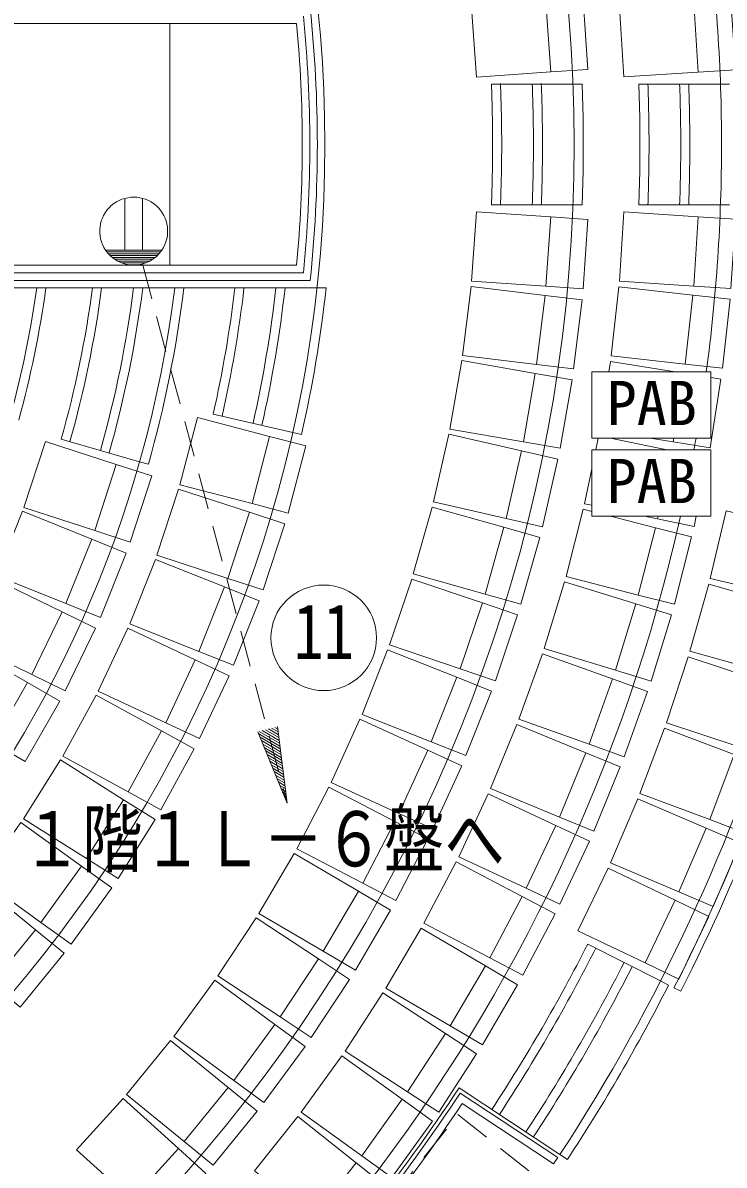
# Model space of a CAD drawing. Units: millimetres, scale not verified. Extents: x -28517 to 27483, y -20527 to 18885.
# Drawn here: x 4823 to 9469, y -7753 to -183 of the extents above; entities that cross this region are included whole.
import ezdxf
from ezdxf.enums import TextEntityAlignment as Align

# ---------------------------------------------------------------- set-up
doc = ezdxf.new("R2010")
doc.units = ezdxf.units.MM
doc.header["$LTSCALE"] = 200
doc.linetypes.add('DASHED1', pattern=[1.8, 1.2, -0.6])
for name, color, linetype, lineweight in [('0-0', 7, 'Continuous', 9), ('0-2', 7, 'Continuous', 9), ('0-3', 7, 'Continuous', 9), ('0-6', 7, 'Continuous', 9), ('0-E', 7, 'Continuous', 9), ('8-8', 7, 'Continuous', 9), ('9-3_舞台音響', 3, 'Continuous', 9)]:
    doc.layers.add(name, color=color, linetype=linetype, lineweight=lineweight)
doc.styles.add('ＭＳ ゴシック', font='')
doc.styles.get('ＭＳ ゴシック').set_extended_font_data('MS Gothic')

msp = doc.modelspace()

# ---------------------------------------------------------------- linework, layer by layer
at = {"layer": '0-0'}
for p, q in [((9448, -2543.2), (9376, -2998.1)), ((9380.5, -2532.5), (9448, -2543.2)), ((9132, -2959.4), (9135.9, -2935.1)), ((9376, -2998.1), (9132, -2959.4)), ((9028, -3469.8), (9031.6, -3452.1)), ((9269.8, -3519.8), (9028, -3469.8)), ((9283.8, -3452.1), (9269.8, -3519.8))]:
    msp.add_line(p, q, dxfattribs=at)
for points in [[(8534.6, -31.5), (8288.2, -48.8), (8320.4, -508.2), (8566.7, -491)], [(9514.6, -34.7), (9268.1, -50.5), (9297.4, -510.1), (9543.8, -494.4)], [(8534.6, -1945.9), (8288.2, -1928.6), (8320.4, -1469.2), (8566.7, -1486.5)], [(9514.6, -1942.7), (9268.1, -1927), (9297.4, -1467.4), (9543.8, -1483.1)], [(8471.9, -2475.7), (8226.8, -2445.9), (8282.4, -1988.7), (8527.6, -2018.5)], [(9457.6, -2472), (9212.1, -2444.8), (9262.9, -1987.1), (9508.3, -2014.3)], [(8382.3, -3001.6), (8139, -2959.3), (8218, -2505.5), (8461.3, -2547.9)], [(6579.9, -3431.2), (6341, -3368.6), (6457.7, -2923.1), (6696.6, -2985.7)], [(8265.8, -3522.3), (8025, -3467.5), (8127.1, -3018.4), (8367.9, -3073.2)], [(5534.6, -3623.6), (5299.7, -3547.3), (5441.9, -3109.3), (5676.8, -3185.5)], [(6414.8, -3941.2), (6180.2, -3864.1), (6323.9, -3426.6), (6558.5, -3503.6)], [(8122.8, -4036.3), (7885.1, -3969.2), (8010.1, -3526), (8247.8, -3593)], [(9139.4, -4035.9), (8900.2, -3974.7), (9014.4, -3528.5), (9253.6, -3589.8)], [(5336.2, -4123.6), (5107.1, -4031.4), (5279.1, -3604.2), (5508.2, -3696.4)], [(6218.9, -4440.1), (5989.4, -4348.9), (6159.6, -3920.9), (6389.1, -4012.2)], [(5104, -4608.8), (4881.8, -4501.1), (5082.6, -4086.7), (5304.9, -4194.4)], [(7953.7, -4542.3), (7719.7, -4463.1), (7867.2, -4026.9), (8101.2, -4106)], [(8985.1, -4545.4), (8748.9, -4473.1), (8883.9, -4032.7), (9120, -4105.1)], [(5992.8, -4926.1), (5769.3, -4821), (5965.4, -4404.3), (6188.8, -4509.4)], [(7758.8, -5038.9), (7529.2, -4947.9), (7698.9, -4519.8), (7928.5, -4610.8)], [(8807.1, -5047.2), (8574.6, -4963.9), (8729.9, -4530.3), (8962.4, -4613.6)], [(4838.9, -5077), (4624.6, -4954.2), (4853.5, -4554.6), (5067.8, -4677.3)], [(5737.4, -5397.4), (5520.8, -5278.8), (5741.9, -4874.9), (5958.6, -4993.5)], [(7538.8, -5525), (7314.2, -5422.3), (7505.6, -5003.4), (7730.2, -5106.1)], [(8605.8, -5540.1), (8377.5, -5446), (8552.9, -5020.2), (8781.2, -5114.2)], [(9604.6, -5550.4), (9373.6, -5463.2), (9536.1, -5032.3), (9767.2, -5119.5)], [(5453.7, -5852.2), (5244.7, -5720.6), (5490.2, -5330.9), (5699.1, -5462.5)], [(7294.2, -5999.1), (7075.2, -5885.1), (7287.7, -5476.6), (7506.8, -5590.6)], [(8381.7, -6023), (8158, -5918.3), (8353.2, -5501.2), (8576.9, -5605.8)], [(9397.2, -6039.7), (9170.1, -5942.6), (9351.1, -5519.1), (9578.2, -5616.2)], [(5142.7, -6288.8), (4942.2, -6144.7), (5211, -5770.7), (5411.5, -5914.9)], [(7025.7, -6460.1), (6812.7, -6335), (7045.9, -5937.9), (7258.9, -6063)], [(8135.4, -6494.9), (7916.8, -6379.9), (8131.2, -5972.4), (8349.8, -6087.3)], [(9168.8, -6519.6), (8946.1, -6412.8), (9145.2, -5997.5), (9367.9, -6104.3)], [(4805.6, -6705.6), (4614.3, -6549.5), (4905.4, -6192.6), (5096.8, -6348.8)], [(6733.9, -6906.7), (6527.6, -6770.9), (6780.8, -6386.3), (6987.1, -6522.1)], [(7867.2, -6954.8), (7654.2, -6829.8), (7887.5, -6432.6), (8100.4, -6557.7)], [(6419.6, -7337.8), (6220.5, -7191.7), (6493.1, -6820.5), (6692.2, -6966.7)], [(7577.8, -7401.7), (7371, -7266.8), (7622.5, -6881), (7829.4, -7015.9)], [(6083.6, -7752.3), (5892.3, -7596.1), (6183.6, -7239.4), (6374.9, -7395.5)], [(7267.9, -7834.6), (7067.6, -7690.2), (7336.8, -7316.6), (7537.2, -7461)], [(5726.8, -8149), (5543.8, -7983.2), (5853, -7641.8), (6036, -7807.6)], [(6938.1, -8252.5), (6744.7, -8098.9), (7031.2, -7738.3), (7224.5, -7891.9)]]:
    msp.add_lwpolyline(points, close=True, dxfattribs=at)
at = {"layer": '0-2'}
for p, q in [((6636, -187.8), (2526.5, -187.8)), ((5796.8, -187.8), (5796.8, -1789.7)), ((5796.8, -1789.7), (5796.8, -187.8)), ((7927.1, -588.2), (8468.2, -588.2)), ((8904, -588.2), (9445, -588.2)), ((7927.1, -1389.2), (8468.2, -1389.2)), ((8904, -1389.2), (9445, -1389.2)), ((6636, -1789.7), (2526.5, -1789.7)), ((2526.5, -1939.8), (6771.6, -1939.8)), ((6084.3, -2775.6), (6611.2, -2896.5)), ((5076.7, -2941.7), (5596.3, -3090.9)), ((8565.4, -6288.2), (9047.7, -6532.4)), ((7712.8, -7240.5), (8381, -7682.1))]:
    msp.add_line(p, q, dxfattribs=at)
for radius, start, end in [(10312.3, 0.00009, 73.57735), (8660.3, 0, 74.28932), (12214.5, 0, 33.22914), (11288.4, 0, 7.64126), (8510.1, 0, 5.40053), (9771.6, 0.00009, 2.34903), (10042, 0.00009, 2.28581), (10747.8, 0, 2.13542), (11018.1, 0, 2.08308), (8660.3, 285.71066, 0), (10312.3, 286.42264, 359.99989), (8510.1, 354.59946, 0), (9771.6, 357.65096, 359.99989), (10042, 357.71417, 359.99989), (12214.5, 326.77084, 0), (10747.8, 357.86456, 0), (11018.1, 357.9169, 0), (11288.4, 352.33126, 0), (7709.2, 353.66202, 353.6622), (6818.1, 285.71065, 351.98103), (7724.2, 285.71065, 352.92682), (7183.5, 344.22423, 352.39145), (7453.9, 344.21553, 352.66891), (8119.6, 347.28683, 353.27295), (8390, 347.28, 353.49065), (11288.4, 349.67433, 350.07125), (11288.4, 297.10733, 347.39544), (11673.9, 326.78172, 333.00183), (11944.2, 326.77615, 333.00517), (11413.6, 316.21176, 326.78732)]:
    msp.add_arc((-1836.3, -988.7), radius, start, end, dxfattribs=at)
at = {"layer": '0-3'}
for p, q in [((8618.2, -3012.1), (8634.1, -2935.1)), ((8716.5, -2935.1), (9088.9, -3012.1)), ((9132, -2959.4), (8978.4, -2935.1)), ((9135.9, -2935.1), (9132, -2959.4)), ((8544.3, -3369.8), (8592.3, -3137.5)), ((8535.9, -3406), (8592.3, -3420.5)), ((8592.3, -3379.7), (8544.3, -3369.8)), ((8715.7, -3452.1), (9014.4, -3528.5)), ((9028, -3469.8), (8942.4, -3452.1)), ((9031.6, -3452.1), (9028, -3469.8)), ((9014.4, -3528.5), (8900.2, -3974.7))]:
    msp.add_line(p, q, dxfattribs=at)
for points in [[(7795.5, -83.3), (7827.7, -542.7), (8320.4, -508.2), (8288.2, -48.8)], [(8705.5, -2495.1), (8716.3, -2427.3), (9144.4, -2495.1)], [(8900.2, -3974.7), (8421.7, -3852.2), (8535.9, -3406)]]:
    msp.add_lwpolyline(points, dxfattribs=at)
for points in [[(9268.1, -50.5), (8775.2, -81.9), (8804.5, -541.5), (9297.4, -510.1)], [(8288.2, -1928.6), (7795.5, -1894.1), (7827.7, -1434.7), (8320.4, -1469.2)], [(9268.1, -1927), (8775.2, -1895.6), (8804.5, -1436), (9297.4, -1467.4)], [(8226.8, -2445.9), (7736.5, -2386.2), (7792.1, -1929), (8282.4, -1988.7)], [(9212.1, -2444.8), (8721.2, -2390.4), (8771.9, -1932.6), (9262.9, -1987.1)], [(8139, -2959.3), (7652.4, -2874.5), (7731.4, -2420.8), (8218, -2505.5)], [(6341, -3368.6), (5863.2, -3243.5), (5979.9, -2798), (6457.7, -2923.1)], [(8025, -3467.5), (7543.3, -3358), (7645.5, -2908.9), (8127.1, -3018.4)], [(5299.7, -3547.3), (4829.9, -3394.8), (4972.1, -2956.8), (5441.9, -3109.3)], [(6180.2, -3864.1), (5710.9, -3710), (5854.6, -3272.4), (6323.9, -3426.6)], [(7885.1, -3969.2), (7409.7, -3835.2), (7534.7, -3391.9), (8010.1, -3526)], [(5107.1, -4031.4), (4648.9, -3847), (4820.9, -3419.7), (5279.1, -3604.2)], [(9857.4, -3978.6), (9376.6, -3865.4), (9482.2, -3417.1), (9963, -3530.3)], [(5989.4, -4348.9), (5530.4, -4166.3), (5700.6, -3738.4), (6159.6, -3920.9)], [(4881.8, -4501.1), (4437.3, -4285.7), (4638.2, -3871.2), (5082.6, -4086.7)], [(7719.7, -4463.1), (7251.8, -4304.9), (7399.3, -3868.6), (7867.2, -4026.9)], [(8748.9, -4473.1), (8276.7, -4328.4), (8411.6, -3888), (8883.9, -4032.7)], [(9717.5, -4480.3), (9242.1, -4346.4), (9366.9, -3903.1), (9842.3, -4036.9)], [(5769.3, -4821), (5322.4, -4610.8), (5518.4, -4194), (5965.4, -4404.3)], [(4624.6, -4954.2), (4196, -4708.8), (4424.9, -4309.1), (4853.5, -4554.6)], [(7529.2, -4947.9), (7070.1, -4766), (7239.7, -4337.8), (7698.9, -4519.8)], [(8574.6, -4963.9), (8109.6, -4797.3), (8265, -4363.7), (8729.9, -4530.3)], [(9556.2, -4975.4), (9086.9, -4821.2), (9230.7, -4383.7), (9700, -4537.9)], [(5520.8, -5278.8), (5087.5, -5041.7), (5308.7, -4637.7), (5741.9, -4874.9)], [(7314.2, -5422.3), (6864.9, -5217.1), (7056.3, -4798.2), (7505.6, -5003.4)], [(8377.5, -5446), (7920.8, -5257.8), (8096.2, -4832), (8552.9, -5020.2)], [(9373.6, -5463.2), (8911.4, -5288.9), (9074, -4858), (9536.1, -5032.3)], [(5244.7, -5720.6), (4826.8, -5457.4), (5072.2, -5067.7), (5490.2, -5330.9)], [(7075.2, -5885.1), (6637, -5657.1), (6849.6, -5248.6), (7287.7, -5476.6)], [(8158, -5918.3), (7710.7, -5709), (7905.8, -5291.9), (8353.2, -5501.2)], [(9170.1, -5942.6), (8715.9, -5748.5), (8896.9, -5325), (9351.1, -5519.1)], [(4942.2, -6144.7), (4541.1, -5856.4), (4809.9, -5482.4), (5211, -5770.7)], [(6812.7, -6335), (6386.8, -6084.9), (6620, -5687.8), (7045.9, -5937.9)], [(7916.8, -6379.9), (7479.7, -6150), (7694.1, -5742.4), (8131.2, -5972.4)], [(8946.1, -6412.8), (8500.8, -6199.3), (8699.8, -5784), (9145.2, -5997.5)], [(4614.3, -6549.5), (4231.6, -6237.2), (4522.8, -5880.4), (4905.4, -6192.6)], [(6527.6, -6770.9), (6115.1, -6499.3), (6368.3, -6114.7), (6780.8, -6386.3)], [(7654.2, -6829.8), (7228.3, -6579.6), (7461.6, -6182.5), (7887.5, -6432.6)], [(6220.5, -7191.7), (5822.4, -6899.3), (6095, -6528.1), (6493.1, -6820.5)], [(7371, -7266.8), (6957.2, -6997.1), (7208.7, -6611.3), (7622.5, -6881)], [(5892.3, -7596.1), (5509.7, -7283.7), (5801, -6927), (6183.6, -7239.4)], [(7067.6, -7690.2), (6666.9, -7401.4), (6936.2, -7027.7), (7336.8, -7316.6)], [(5543.8, -7983.2), (5177.7, -7651.6), (5486.9, -7310.3), (5853, -7641.8)], [(6744.7, -8098.9), (6358, -7791.7), (6644.4, -7431), (7031.2, -7738.3)]]:
    msp.add_lwpolyline(points, close=True, dxfattribs=at)
at = {"layer": '0-6', "linetype": 'DASHED1'}
for p, q in [((6584.8, -8829.3), (7705.8, -7418.2)), ((7705.8, -7418.2), (8724.9, -8227.8))]:
    msp.add_line(p, q, dxfattribs=at)
at = {"layer": '0-E'}
for p, q in [((8468.2, -588.2), (8528.3, -588.2)), ((9445, -588.2), (9505.1, -588.2)), ((8468.2, -1389.2), (8528.3, -1389.2)), ((9445, -1389.2), (9505.1, -1389.2)), ((6681.5, -1839.7), (2526.5, -1839.7)), ((6726.7, -1889.8), (2526.5, -1889.8)), ((6771.6, -1939.8), (6832, -1939.8)), ((6611.2, -2896.5), (6669.8, -2910)), ((5596.3, -3090.9), (5654.1, -3107.5)), ((9047.7, -6532.4), (9101.3, -6559.5)), ((9181.7, -6600.3), (9137.1, -6577.6)), ((7719.9, -7275.2), (8367.2, -7703)), ((8381, -7682.1), (8431.1, -7715.3))]:
    msp.add_line(p, q, dxfattribs=at)
msp.add_lwpolyline([(7734.1, -7344.6), (8339.6, -7744.8), (8367.2, -7703)], dxfattribs=at)
for radius, start, end in [(12364.7, 1.98586, 26.99048), (12314.6, 1.98586, 26.99048), (8560.2, 0, 5.70549), (8610.2, 0, 6.00706), (9831.7, 0.00009, 2.34903), (10102, 0.00009, 2.28581), (10372.4, 0.00009, 2.21303), (10807.9, 0, 2.13542), (11078.2, 0, 2.08308), (8560.2, 354.29449, 0), (8610.2, 353.99292, 0), (9831.7, 357.65096, 359.99989), (10102, 357.71417, 359.99989), (10372.4, 357.78696, 359.99989), (10807.9, 357.86456, 0), (11078.2, 357.9169, 0), (12314.6, 333.00951, 358.01413), (12364.7, 333.00951, 358.01413), (6878.2, 344.60393, 352.05151), (7243.6, 344.22423, 352.45491), (7513.9, 344.21553, 352.72784), (7784.3, 344.20573, 352.98167), (8179.7, 347.28683, 353.32259), (8450, 347.28, 353.53712), (8720.4, 347.27223, 353.73828), (11734, 326.78172, 333.00183), (12004.3, 326.77615, 333.00517), (12274.6, 326.7697, 333.00905), (11438.6, 316.33746, 326.66139), (11488.7, 316.58723, 326.41119)]:
    msp.add_arc((-1836.3, -988.7), radius, start, end, dxfattribs=at)
at = {"layer": '8-8'}
for p, q in [((5498.7, -1688.8), (5498.7, -1345.9)), ((5615.8, -1688.8), (5615.8, -1345.9)), ((5743.9, -1688.8), (5370.6, -1688.8)), ((5735.1, -1700.9), (5379.4, -1700.9)), ((5725, -1713.1), (5389.5, -1713.1)), ((5713.2, -1725.3), (5401.2, -1725.3)), ((5699.5, -1737.4), (5414.9, -1737.4)), ((5683.2, -1749.6), (5431.3, -1749.6)), ((5663, -1761.7), (5451.5, -1761.7)), ((5636, -1773.9), (5478.5, -1773.9)), ((5587.8, -1786), (5526.7, -1786)), ((6573.3, -5355), (6380.1, -4880.7)), ((6525.6, -4975.7), (6385.3, -4893.6)), ((6523.2, -4956.9), (6388.9, -4878.3)), ((6528, -4994.5), (6394.6, -4916.4)), ((6520.9, -4938.2), (6409.4, -4873)), ((6518.5, -4919.4), (6430, -4867.6)), ((6516.2, -4900.7), (6450.5, -4862.2)), ((6513.8, -4881.9), (6471, -4856.9)), ((6511.4, -4863.2), (6491.5, -4851.5)), ((6573.3, -5355), (6509.4, -4846.8)), ((6530.3, -5013.2), (6403.9, -4939.3)), ((6532.7, -5032), (6413.2, -4962.1)), ((6535, -5050.7), (6422.5, -4984.9)), ((6537.4, -5069.5), (6431.8, -5007.7)), ((6539.7, -5088.3), (6441.1, -5030.5)), ((6542.1, -5107), (6450.4, -5053.4)), ((6544.5, -5125.8), (6459.7, -5076.2)), ((6546.8, -5144.5), (6469, -5099)), ((6549.2, -5163.3), (6478.3, -5121.8)), ((6551.5, -5182.1), (6487.6, -5144.6)), ((6553.9, -5200.8), (6496.9, -5167.5)), ((6556.2, -5219.6), (6506.2, -5190.3)), ((6558.6, -5238.3), (6515.5, -5213.1)), ((6561, -5257.1), (6524.8, -5235.9)), ((6563.3, -5275.9), (6534.1, -5258.7)), ((6565.7, -5294.6), (6543.4, -5281.6)), ((6568, -5313.4), (6552.6, -5304.4)), ((6570.4, -5332.1), (6561.9, -5327.2)), ((6572.7, -5350.9), (6571.2, -5350))]:
    msp.add_line(p, q, dxfattribs=at)
at = {"layer": '8-8', "linetype": 'DASHED1'}
msp.add_line((5615.5, -1780.4), (6573.3, -5355), dxfattribs=at)
at = {"layer": '8-8'}
msp.add_circle((6816.5, -4258.3), 350, dxfattribs=at)
for start, end in [(326.0455, 213.95448), (213.95448, 326.0455), (213.95448, 326.0455)]:
    msp.add_arc((5557.2, -1563.1), 225, start, end, dxfattribs=at)
at = {"layer": '9-3_舞台音響'}
for p, q in [((8592.3, -2495.1), (8592.3, -2935.1)), ((9380.5, -2495.1), (8592.3, -2495.1)), ((9380.5, -2495.1), (9380.5, -2935.1)), ((8592.3, -2935.1), (9380.5, -2935.1)), ((8592.3, -3012.1), (8592.3, -3452.1)), ((9380.5, -3012.1), (8592.3, -3012.1)), ((9380.5, -3012.1), (9380.5, -3452.1)), ((8592.3, -3452.1), (9380.5, -3452.1))]:
    msp.add_line(p, q, dxfattribs=at)

# ---------------------------------------------------------------- texts
at = {"layer": '8-8', "style": 'ＭＳ ゴシック', "width": 0.8}
for s, p in [('11', (6616.5, -4508.3)), ('１階１Ｌ－６盤へ', (4815, -5883.2))]:
    msp.add_text(s, height=366.6, dxfattribs=at).set_placement(p, align=Align.BOTTOM_LEFT)
at = {"layer": '9-3_舞台音響', "style": 'ＭＳ ゴシック'}
for p in [(8690.5, -2936.8), (8690.5, -3453.7)]:
    msp.add_text('PAB', height=293.3, dxfattribs=at).set_placement(p, align=Align.BOTTOM_LEFT)

doc.saveas('drawing.dxf')
